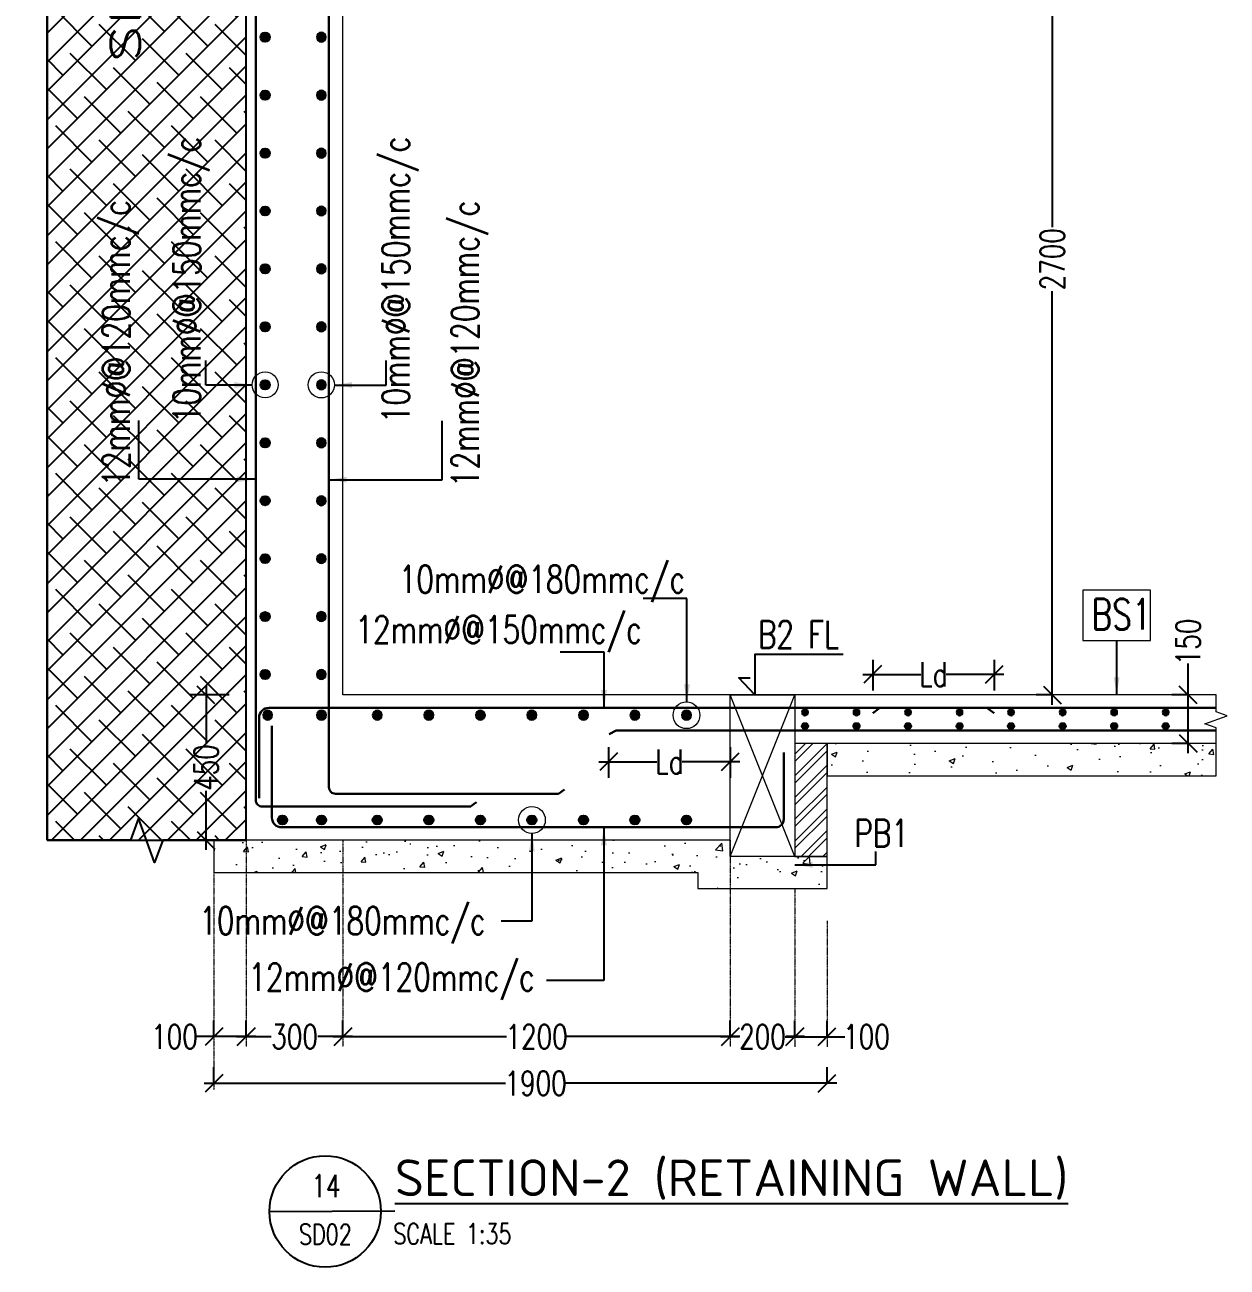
# Model space of a CAD drawing. Header units: millimetres. Extents: x -226110 to 125224, y -84 to 62581.
# Drawn here: x 38677 to 42402, y 18578 to 22427 of the extents above; entities that cross this region are included whole.
import ezdxf
from ezdxf.enums import TextEntityAlignment as Align

# ---------------------------------------------------------------- set-up
doc = ezdxf.new("R2010")
doc.units = ezdxf.units.MM
doc.linetypes.add('CENTER', pattern=[2, 1.25, -0.25, 0.25, -0.25])
for name, color, linetype, lineweight in [('Geo @ Reft. Bar', 21, 'Continuous', 30), ('Geo Hatch', 86, 'Continuous', 5), ('Geo-BOTM.HOR.DIR', 6, 'Continuous', 30), ('Geo-BOTM.VERT.DIR', 21, 'Continuous', 30), ('Geo-Dim  Sec & Plan', 250, 'Continuous', 25), ('Geo-PCC-PATT', 8, 'Continuous', 9), ('Geo-Rein Bar Main', 21, 'Continuous', 30), ('Geo-Sec Sml', 7, 'Continuous', 25), ('Geo-Section Line', 84, 'Continuous', 18), ('Geo-TEXT', 7, 'Continuous', 30), ('GRID LINE', 250, 'CENTER', 9)]:
    doc.layers.add(name, color=color, linetype=linetype, lineweight=lineweight)
doc.layers.add('Geo-Text 100', color=7, linetype='Continuous')
doc.layers.add('GEO-TITTLE HEAD', color=206, linetype='Continuous')
doc.styles.add('Geo T Arial', font='arial.ttf', dxfattribs={"width": 0.75})
doc.styles.add('Geo Txt Narr', font='simplex8.shx')
doc.styles.add('ISCOPEUR', font='isocpeur.ttf')
doc.styles.add('simplex', font='simplex.shx', dxfattribs={"width": 0.75})
doc.styles.get("Standard").update_dxf_attribs({"font": 'arial.ttf'})
doc.dimstyles.new('Geo1-30 Dim 100', dxfattribs={"dimtxt": 75, "dimasz": 55, "dimexe": 50, "dimexo": 0.2, "dimgap": 0.1, "dimtad": 0, "dimdec": 0, "dimdsep": 46, "dimtxsty": 'simplex', "dimblk": 'OBLIQUE', "dimcen": 5, "dimdle": 30, "dimclrd": 252, "dimclre": 252, "dimclrt": 34, "dimadec": 0, "dimazin": 0, "dimtfac": 1, "dimtdec": 0, "dimtmove": 0, "dimatfit": 3, "dimfxl": 100, "dimfxlon": 1, "dimlwd": -1, "dimlwe": -1, "dimarcsym": 0})

# ---------------------------------------------------------------- blocks, each defined once
blk = doc.blocks.new('*U400')
at = {"layer": 'Geo-BOTM.VERT.DIR', "lineweight": 25}
h = blk.add_hatch(color=256, dxfattribs=at)
h.dxf.hatch_style = 1
h.paths.add_polyline_path([(0, -0.08, 1), (0, 0.08, 1)])
blk.add_circle((0, 0), 0.08, dxfattribs=at)
blk = doc.blocks.new('*U402')
at = {"layer": 'Geo-Rein Bar Main', "xscale": 180, "yscale": 180, "zscale": 180, "rotation": 90}
blk.add_blockref('*U400', (0, 0), dxfattribs=at)
blk = doc.blocks.new('*U403')
at = {"color": 0, "linetype": 'ByBlock', "lineweight": -2, "transparency": 16777216, "rotation": 90}
for p in [(44443.8, 20686.3), (44443.8, 20506.8), (44443.8, 20327.3), (44443.8, 20147.8), (44443.8, 19968.3), (44443.8, 19788.7), (44443.8, 19609.2), (44443.8, 19429.7), (44443.8, 19250.2), (44443.8, 19070.6), (44443.8, 18891.1), (44443.8, 18711.6)]:
    blk.add_blockref('*U402', p, dxfattribs=at)
blk = doc.blocks.new('*U404')
at = {"layer": 'Geo-Rein Bar Main', "xscale": 180, "yscale": 180, "zscale": 180, "rotation": 90}
blk.add_blockref('*U400', (0, 0), dxfattribs=at)
blk = doc.blocks.new('*U405')
at = {"color": 0, "linetype": 'ByBlock', "lineweight": -2, "transparency": 16777216, "rotation": 90}
for p in [(44443.8, 20686.3), (44443.8, 20506.8), (44443.8, 20327.3), (44443.8, 20147.8), (44443.8, 19968.3), (44443.8, 19788.7), (44443.8, 19609.2), (44443.8, 19429.7), (44443.8, 19250.2), (44443.8, 19070.6), (44443.8, 18891.1), (44443.8, 18711.6)]:
    blk.add_blockref('*U404', p, dxfattribs=at)
blk = doc.blocks.new('_Oblique')
at = {"color": 0, "linetype": 'ByBlock', "lineweight": -2}
blk.add_line((-0.5, -0.5), (0.5, 0.5), dxfattribs=at)
blk = doc.blocks.new('*D412')
at = {"layer": 'Geo-Dim  Sec & Plan', "color": 252, "linetype": 'Continuous', "transparency": 16777216}
for p, q in [((42281.4, 20350.6), (42281.4, 20447.8)), ((42281.4, 20170.6), (42281.4, 20350.6))]:
    blk.add_line(p, q, dxfattribs=at)
at = {"layer": 'Geo-Dim  Sec & Plan', "color": 252, "transparency": 16777216}
for p, q in [((42281.4, 20350.6), (42231.4, 20350.6)), ((42281.4, 20200.6), (42231.4, 20200.6))]:
    blk.add_line(p, q, dxfattribs=at)
at = {"layer": 'Geo-Dim  Sec & Plan', "color": 252, "transparency": 16777216, "xscale": 55, "yscale": 55, "zscale": 55}
for p, rotation in [((42281.4, 20350.6), 90), ((42281.4, 20200.6), 270)]:
    blk.add_blockref('_Oblique', p, dxfattribs=dict(at, rotation=rotation))
at = {"layer": 'Geo-Dim  Sec & Plan', "color": 34, "transparency": 16777216, "insert": (42281.4, 20514.8), "char_height": 75, "attachment_point": 5, "rotation": 90, "style": 'simplex'}
blk.add_mtext('150', dxfattribs=at)
blk = doc.blocks.new('*D413')
at = {"layer": 'Geo-Dim  Sec & Plan', "color": 252, "linetype": 'Continuous', "transparency": 16777216}
for p, q in [((39238.5, 20380.6), (39238.5, 20198)), ((39238.5, 19870.6), (39238.5, 20053.2))]:
    blk.add_line(p, q, dxfattribs=at)
at = {"layer": 'Geo-Dim  Sec & Plan', "color": 252, "transparency": 16777216}
for p, q in [((39309.9, 20350.6), (39188.5, 20350.6)), ((39309.9, 19900.6), (39188.5, 19900.6))]:
    blk.add_line(p, q, dxfattribs=at)
at = {"layer": 'Geo-Dim  Sec & Plan', "color": 252, "transparency": 16777216, "xscale": 55, "yscale": 55, "zscale": 55}
for p, rotation in [((39238.5, 20350.6), 90), ((39238.5, 19900.6), 270)]:
    blk.add_blockref('_Oblique', p, dxfattribs=dict(at, rotation=rotation))
at = {"layer": 'Geo-Dim  Sec & Plan', "color": 34, "transparency": 16777216, "insert": (39238.5, 20125.6), "char_height": 75, "attachment_point": 5, "rotation": 90, "style": 'simplex'}
blk.add_mtext('450', dxfattribs=at)
blk = doc.blocks.new('*D414')
at = {"layer": 'Geo-Dim  Sec & Plan', "color": 252, "transparency": 16777216}
for p, q in [((40862.6, 19292.1), (40862.6, 19342.1)), ((41062.6, 19292.1), (41062.6, 19342.1))]:
    blk.add_line(p, q, dxfattribs=at)
at = {"layer": 'Geo-Dim  Sec & Plan', "color": 252, "linetype": 'Continuous', "transparency": 16777216}
for p, q in [((40832.6, 19292.1), (40890.2, 19292.1)), ((41092.6, 19292.1), (41035, 19292.1))]:
    blk.add_line(p, q, dxfattribs=at)
at = {"layer": 'Geo-Dim  Sec & Plan', "color": 252, "transparency": 16777216, "xscale": 55, "yscale": 55, "zscale": 55, "rotation": 180}
blk.add_blockref('_Oblique', (40862.6, 19292.1), dxfattribs=at)
at = {"layer": 'Geo-Dim  Sec & Plan', "color": 252, "transparency": 16777216, "xscale": 55, "yscale": 55, "zscale": 55}
blk.add_blockref('_Oblique', (41062.6, 19292.1), dxfattribs=at)
at = {"layer": 'Geo-Dim  Sec & Plan', "color": 34, "transparency": 16777216, "insert": (40962.6, 19292.1), "char_height": 75, "attachment_point": 5, "style": 'simplex'}
blk.add_mtext('200', dxfattribs=at)
blk = doc.blocks.new('*D415')
at = {"layer": 'Geo-Dim  Sec & Plan', "color": 252, "transparency": 16777216}
for p, q in [((39662.6, 19292.1), (39662.6, 19342.1)), ((40862.6, 19292.1), (40862.6, 19342.1))]:
    blk.add_line(p, q, dxfattribs=at)
at = {"layer": 'Geo-Dim  Sec & Plan', "color": 252, "linetype": 'Continuous', "transparency": 16777216}
for p, q in [((39632.6, 19292.1), (40168.8, 19292.1)), ((40892.6, 19292.1), (40356.5, 19292.1))]:
    blk.add_line(p, q, dxfattribs=at)
at = {"layer": 'Geo-Dim  Sec & Plan', "color": 252, "transparency": 16777216, "xscale": 55, "yscale": 55, "zscale": 55, "rotation": 180}
blk.add_blockref('_Oblique', (39662.6, 19292.1), dxfattribs=at)
at = {"layer": 'Geo-Dim  Sec & Plan', "color": 252, "transparency": 16777216, "xscale": 55, "yscale": 55, "zscale": 55}
blk.add_blockref('_Oblique', (40862.6, 19292.1), dxfattribs=at)
at = {"layer": 'Geo-Dim  Sec & Plan', "color": 34, "transparency": 16777216, "insert": (40262.6, 19292.1), "char_height": 75, "attachment_point": 5, "style": 'simplex'}
blk.add_mtext('1200', dxfattribs=at)
blk = doc.blocks.new('*D416')
at = {"layer": 'Geo-Dim  Sec & Plan', "color": 252, "transparency": 16777216}
for p, q in [((39262.6, 19292.1), (39262.6, 19342.1)), ((39362.6, 19292.1), (39362.6, 19342.1))]:
    blk.add_line(p, q, dxfattribs=at)
at = {"layer": 'Geo-Dim  Sec & Plan', "color": 252, "linetype": 'Continuous', "transparency": 16777216}
for p, q in [((39262.6, 19292.1), (39207.6, 19292.1)), ((39392.6, 19292.1), (39262.6, 19292.1))]:
    blk.add_line(p, q, dxfattribs=at)
at = {"layer": 'Geo-Dim  Sec & Plan', "color": 252, "transparency": 16777216, "xscale": 55, "yscale": 55, "zscale": 55, "rotation": 180}
blk.add_blockref('_Oblique', (39262.6, 19292.1), dxfattribs=at)
at = {"layer": 'Geo-Dim  Sec & Plan', "color": 252, "transparency": 16777216, "xscale": 55, "yscale": 55, "zscale": 55}
blk.add_blockref('_Oblique', (39362.6, 19292.1), dxfattribs=at)
at = {"layer": 'Geo-Dim  Sec & Plan', "color": 34, "transparency": 16777216, "insert": (39140.5, 19292.1), "char_height": 75, "attachment_point": 5, "style": 'simplex'}
blk.add_mtext('100', dxfattribs=at)
blk = doc.blocks.new('*D417')
at = {"layer": 'Geo-Dim  Sec & Plan', "color": 252, "linetype": 'Continuous', "transparency": 16777216}
for p, q in [((41860.6, 23080.6), (41860.6, 21799.8)), ((41860.6, 20320.6), (41860.6, 21601.4))]:
    blk.add_line(p, q, dxfattribs=at)
at = {"layer": 'Geo-Dim  Sec & Plan', "color": 252, "transparency": 16777216}
for p, q in [((41860.6, 23050.6), (41810.6, 23050.6)), ((41860.6, 20350.6), (41810.6, 20350.6))]:
    blk.add_line(p, q, dxfattribs=at)
at = {"layer": 'Geo-Dim  Sec & Plan', "color": 252, "transparency": 16777216, "xscale": 55, "yscale": 55, "zscale": 55}
for p, rotation in [((41860.6, 23050.6), 90), ((41860.6, 20350.6), 270)]:
    blk.add_blockref('_Oblique', p, dxfattribs=dict(at, rotation=rotation))
at = {"layer": 'Geo-Dim  Sec & Plan', "color": 34, "transparency": 16777216, "insert": (41860.6, 21700.6), "char_height": 75, "attachment_point": 5, "rotation": 90, "style": 'simplex'}
blk.add_mtext('2700', dxfattribs=at)
blk = doc.blocks.new('*D419')
at = {"layer": 'Geo-Dim  Sec & Plan', "color": 252, "transparency": 16777216}
for p, q in [((39362.6, 19292.1), (39362.6, 19342.1)), ((39662.6, 19292.1), (39662.6, 19342.1))]:
    blk.add_line(p, q, dxfattribs=at)
at = {"layer": 'Geo-Dim  Sec & Plan', "color": 252, "linetype": 'Continuous', "transparency": 16777216}
for p, q in [((39332.6, 19292.1), (39440.2, 19292.1)), ((39692.6, 19292.1), (39585, 19292.1))]:
    blk.add_line(p, q, dxfattribs=at)
at = {"layer": 'Geo-Dim  Sec & Plan', "color": 252, "transparency": 16777216, "xscale": 55, "yscale": 55, "zscale": 55, "rotation": 180}
blk.add_blockref('_Oblique', (39362.6, 19292.1), dxfattribs=at)
at = {"layer": 'Geo-Dim  Sec & Plan', "color": 252, "transparency": 16777216, "xscale": 55, "yscale": 55, "zscale": 55}
blk.add_blockref('_Oblique', (39662.6, 19292.1), dxfattribs=at)
at = {"layer": 'Geo-Dim  Sec & Plan', "color": 34, "transparency": 16777216, "insert": (39512.6, 19292.1), "char_height": 75, "attachment_point": 5, "style": 'simplex'}
blk.add_mtext('300', dxfattribs=at)
blk = doc.blocks.new('*D420')
at = {"layer": 'Geo-Dim  Sec & Plan', "color": 252, "transparency": 16777216}
for p, q in [((39262.6, 19147.6), (39262.6, 19197.6)), ((41162.6, 19147.6), (41162.6, 19197.6))]:
    blk.add_line(p, q, dxfattribs=at)
at = {"layer": 'Geo-Dim  Sec & Plan', "color": 252, "linetype": 'Continuous', "transparency": 16777216}
for p, q in [((39232.6, 19147.6), (40165.7, 19147.6)), ((41192.6, 19147.6), (40353.4, 19147.6))]:
    blk.add_line(p, q, dxfattribs=at)
at = {"layer": 'Geo-Dim  Sec & Plan', "color": 252, "transparency": 16777216, "xscale": 55, "yscale": 55, "zscale": 55, "rotation": 180}
blk.add_blockref('_Oblique', (39262.6, 19147.6), dxfattribs=at)
at = {"layer": 'Geo-Dim  Sec & Plan', "color": 252, "transparency": 16777216, "xscale": 55, "yscale": 55, "zscale": 55}
blk.add_blockref('_Oblique', (41162.6, 19147.6), dxfattribs=at)
at = {"layer": 'Geo-Dim  Sec & Plan', "color": 34, "transparency": 16777216, "insert": (40259.5, 19147.6), "char_height": 75, "attachment_point": 5, "style": 'simplex'}
blk.add_mtext('1900', dxfattribs=at)
blk = doc.blocks.new('GEO TITLE HEAD NAME')
at = {"layer": 'GEO-TITTLE HEAD'}
blk.add_line((-11.2, -0.15), (-0.11, -0.09), dxfattribs=at)
blk.add_circle((-6.27, -0.15), 4.93, dxfattribs=at)
at = {"layer": 'Geo-Sec Sml', "lineweight": 18, "ltscale": 0.1, "style": 'Geo T Arial'}
blk.add_attdef('WALL_SECTION', text='', height=3, dxfattribs=at).set_placement((-6.38, 3.46), align=Align.MIDDLE)
at = {"layer": 'Geo-Sec Sml', "color": 84, "style": 'Geo Txt Narr'}
blk.add_attdef('DRAWING-REF', text='', height=2.5, dxfattribs=at).set_placement((-6.38, -2.37), align=Align.MIDDLE)
at = {"layer": 'Geo-TEXT', "style": 'Geo T Arial'}
blk.add_attdef('%%ULAYOUT', (-0.1, 1.21), '', height=4, dxfattribs=at)
at = {"layer": 'Geo-TEXT'}
blk.add_attdef('SCALE', (-0.24, -3.03), '', height=2, dxfattribs=at)
blk = doc.blocks.new('*U398')
at = {"layer": 'Geo-BOTM.VERT.DIR', "lineweight": 25}
h = blk.add_hatch(color=256, dxfattribs=at)
h.dxf.hatch_style = 1
h.paths.add_polyline_path([(0.08, 0, 1), (-0.08, 0, 1)])
blk.add_circle((0, 0), 0.08, dxfattribs=at)
blk = doc.blocks.new('*U693')
at = {"layer": 'Geo-Section Line'}
for p, q in [((-0.1, 0), (0.1, 0.5)), ((0.1, 0), (-0.1, 0.5))]:
    blk.add_line(p, q, dxfattribs=at)
blk.add_lwpolyline([(-0.1, 0), (0.1, 0), (0.1, 0.5), (-0.1, 0.5)], close=True, dxfattribs=at)
blk = doc.blocks.new('*U401')
at = {"layer": 'Geo-BOTM.VERT.DIR', "lineweight": 25}
h = blk.add_hatch(color=256, dxfattribs=at)
h.dxf.hatch_style = 1
h.paths.add_polyline_path([(0.08, 0, 1), (-0.08, 0, 1)])
blk.add_circle((0, 0), 0.08, dxfattribs=at)
blk = doc.blocks.new('*D672')
at = {"layer": 'Geo-Dim  Sec & Plan', "color": 252, "transparency": 16777216}
for p, q in [((41062.6, 19291.9), (41062.6, 19341.9)), ((41162.6, 19291.9), (41162.6, 19341.9))]:
    blk.add_line(p, q, dxfattribs=at)
at = {"layer": 'Geo-Dim  Sec & Plan', "color": 252, "linetype": 'Continuous', "transparency": 16777216}
for p, q in [((41032.6, 19291.9), (41162.6, 19291.9)), ((41162.6, 19291.9), (41217.6, 19291.9))]:
    blk.add_line(p, q, dxfattribs=at)
at = {"layer": 'Geo-Dim  Sec & Plan', "color": 252, "transparency": 16777216, "xscale": 55, "yscale": 55, "zscale": 55, "rotation": 180}
blk.add_blockref('_Oblique', (41062.6, 19291.9), dxfattribs=at)
at = {"layer": 'Geo-Dim  Sec & Plan', "color": 252, "transparency": 16777216, "xscale": 55, "yscale": 55, "zscale": 55}
blk.add_blockref('_Oblique', (41162.6, 19291.9), dxfattribs=at)
at = {"layer": 'Geo-Dim  Sec & Plan', "color": 34, "transparency": 16777216, "insert": (41284.7, 19291.9), "char_height": 75, "attachment_point": 5, "style": 'simplex'}
blk.add_mtext('100', dxfattribs=at)
blk = doc.blocks.new('*D673')
at = {"layer": 'Geo-Dim  Sec & Plan', "color": 252, "transparency": 16777216}
for p, q in [((41303.9, 20459.6), (41303.9, 20364.3)), ((41680.8, 20459.6), (41680.8, 20364.3))]:
    blk.add_line(p, q, dxfattribs=at)
at = {"layer": 'Geo-Dim  Sec & Plan', "color": 252, "linetype": 'Continuous', "transparency": 16777216}
for p, q in [((41273.9, 20414.3), (41453.4, 20414.3)), ((41710.8, 20414.3), (41531.3, 20414.3))]:
    blk.add_line(p, q, dxfattribs=at)
at = {"layer": 'Geo-Dim  Sec & Plan', "color": 252, "transparency": 16777216, "xscale": 55, "yscale": 55, "zscale": 55, "rotation": 180}
blk.add_blockref('_Oblique', (41303.9, 20414.3), dxfattribs=at)
at = {"layer": 'Geo-Dim  Sec & Plan', "color": 252, "transparency": 16777216, "xscale": 55, "yscale": 55, "zscale": 55}
blk.add_blockref('_Oblique', (41680.8, 20414.3), dxfattribs=at)
at = {"layer": 'Geo-Dim  Sec & Plan', "color": 34, "transparency": 16777216, "insert": (41492.4, 20414.3), "char_height": 75, "attachment_point": 5, "style": 'simplex'}
blk.add_mtext('Ld', dxfattribs=at)
blk = doc.blocks.new('*D781')
at = {"layer": 'Geo-Dim  Sec & Plan', "color": 252, "transparency": 16777216}
for p, q in [((40485.7, 20189.1), (40485.7, 20093.8)), ((40862.6, 20189.1), (40862.6, 20093.8))]:
    blk.add_line(p, q, dxfattribs=at)
at = {"layer": 'Geo-Dim  Sec & Plan', "color": 252, "linetype": 'Continuous', "transparency": 16777216}
for p, q in [((40455.7, 20143.8), (40635.2, 20143.8)), ((40892.6, 20143.8), (40713.1, 20143.8))]:
    blk.add_line(p, q, dxfattribs=at)
at = {"layer": 'Geo-Dim  Sec & Plan', "color": 252, "transparency": 16777216, "xscale": 55, "yscale": 55, "zscale": 55, "rotation": 180}
blk.add_blockref('_Oblique', (40485.7, 20143.8), dxfattribs=at)
at = {"layer": 'Geo-Dim  Sec & Plan', "color": 252, "transparency": 16777216, "xscale": 55, "yscale": 55, "zscale": 55}
blk.add_blockref('_Oblique', (40862.6, 20143.8), dxfattribs=at)
at = {"layer": 'Geo-Dim  Sec & Plan', "color": 34, "transparency": 16777216, "insert": (40674.2, 20143.8), "char_height": 75, "attachment_point": 5, "style": 'simplex'}
blk.add_mtext('Ld', dxfattribs=at)

msp = doc.modelspace()

# ---------------------------------------------------------------- hatches: boundary and pattern name
at = {"transparency": 33554610}
h = msp.add_hatch(dxfattribs=at)
h.set_pattern_fill('ANSI38', color=250, scale=20)
h.paths.add_polyline_path([(38745.5, 19900.6), (39362.6, 19900.6), (39362.6, 27150.6), (38745.5, 27150.6)])
at = {"layer": 'Geo Hatch'}
h = msp.add_hatch(dxfattribs=at)
h.set_pattern_fill('ANSI32', color=256, scale=5)
h.set_pattern_definition([(45, (-26648.007, -26866.087), (-33.67596, 33.67596), []), (45, (-26625.556, -26866.087), (-33.67596, 33.67596), [])])
h.paths.add_polyline_path([(41162.6, 20200.6), (41062.6, 20200.6), (41062.6, 19850.6), (41162.6, 19850.6)])
at = {"layer": 'Geo-PCC-PATT'}
h = msp.add_hatch(dxfattribs=at)
h.set_pattern_fill('AR-CONC', color=256)
h.paths.add_polyline_path([(42368, 20200.6), (41162.6, 20200.6), (41162.6, 20100.6), (42368, 20100.6)])
h = msp.add_hatch(dxfattribs=at)
h.set_pattern_fill('AR-CONC', color=256)
h.paths.add_polyline_path([(41162.6, 19850.6), (40862.6, 19850.6), (40862.6, 19900.6), (39262.6, 19900.6), (39262.6, 19800.6), (40762.6, 19800.6), (40762.6, 19750.6), (41162.6, 19750.6)])

# ---------------------------------------------------------------- linework, layer by layer
at = {"color": 250, "transparency": 33554610}
for points in [[(38745.5, 19900.6), (38745.5, 23350.6), (38676.8, 23375.6), (38814.2, 23425.6), (38745.5, 23450.6), (38745.5, 27150.6)], [(39362.6, 19900.6), (39104, 19900.6), (39079, 19831.9), (39029, 19969.3), (39004, 19900.6), (38745.5, 19900.6)]]:
    msp.add_lwpolyline(points, dxfattribs=at)
msp.add_lwpolyline([(38745.5, 19900.6), (39362.6, 19900.6), (39362.6, 27150.6), (38745.5, 27150.6)], close=True, dxfattribs=at)
at = {"color": 1}
msp.add_lwpolyline([(41212.1, 20475.6), (40938.3, 20475.6), (40938.3, 20350.6), (40889.5, 20403.5), (40924.2, 20403.5)], dxfattribs=at)
at = {"layer": 'Geo @ Reft. Bar', "ltscale": 750}
for points in [[(40076.5, 20018.2), (40057.9, 20004.6), (39412.6, 20004.6, -0.414214), (39392.6, 20024.6), (39392.6, 27090.6, -0.414214), (39412.6, 27110.6), (39564.9, 27110.6)], [(39450, 27082.7), (39599.1, 27082.7, -0.414214), (39619.1, 27062.7), (39619.1, 20064.6, 0.414214), (39639.1, 20044.6), (40330.3, 20044.6), (40348.8, 20058.2)]]:
    msp.add_lwpolyline(points, format="xyb", dxfattribs=at)
at = {"layer": 'Geo-BOTM.HOR.DIR'}
for points in [[(41680.8, 20294.3), (41658.1, 20310.6), (39432.6, 20310.6, 0.414214), (39402.6, 20280.6), (39402.6, 20031.2)], [(41028.4, 20172.8), (41028.4, 19965.6, -0.414214), (41003.4, 19940.6), (39472.6, 19940.6, -0.414214), (39442.6, 19970.6), (39442.6, 20255.4)]]:
    msp.add_lwpolyline(points, format="xyb", dxfattribs=at)
msp.add_lwpolyline([(42368, 20240.6), (40509.5, 20240.6), (40487.2, 20229.1)], dxfattribs=at)
at = {"layer": 'Geo-Rein Bar Main'}
msp.add_lwpolyline([(42368, 20310.6), (41326.6, 20310.6), (41303.9, 20294.3)], dxfattribs=at)
at = {"layer": 'Geo-Section Line'}
for p, q in [((39362.6, 19900.6), (39362.6, 27150.6)), ((39662.6, 20350.6), (39662.6, 23050.6)), ((42368, 20350.6), (39662.6, 20350.6)), ((42368, 20200.6), (41162.6, 20200.6))]:
    msp.add_line(p, q, dxfattribs=at)
for points in [[(42165, 20675.7), (41955, 20675.7), (41955, 20519.2), (42165, 20519.2)], [(41162.6, 20200.6), (41062.6, 20200.6), (41062.6, 19850.6), (41162.6, 19850.6)], [(42368, 20200.6), (41162.6, 20200.6), (41162.6, 20100.6), (42368, 20100.6)], [(41162.6, 19850.6), (40862.6, 19850.6), (40862.6, 19900.6), (39262.6, 19900.6), (39262.6, 19800.6), (40762.6, 19800.6), (40762.6, 19750.6), (41162.6, 19750.6)]]:
    msp.add_lwpolyline(points, close=True, dxfattribs=at)
msp.add_lwpolyline([(42368, 20200.6), (42368, 20248.8), (42333.6, 20261.3), (42402.3, 20286.3), (42368, 20298.8), (42368, 20350.6)], dxfattribs=at)
for centre, radius in [((39421.3, 21311.5), 40.3), ((39595.5, 21311.5), 40.6), ((40727, 20287.9), 41.6), ((40248, 19963.3), 41.6)]:
    msp.add_circle(centre, radius, dxfattribs=at)
at = {"layer": 'GRID LINE', "ltscale": 2}
for points in [[(39362.6, 19900.6), (39362.6, 19260.5)], [(39662.6, 19900.6), (39662.6, 19260.5)], [(40862.6, 19900.6), (40862.6, 19260.5)], [(39262.6, 19800.6), (39262.6, 19127.1)], [(41062.6, 19750.6), (41062.6, 19260.5)], [(41162.6, 19650.6), (41162.6, 19260.5)]]:
    msp.add_lwpolyline(points, dxfattribs=at)

# ---------------------------------------------------------------- block references
msp.add_blockref('*U405', (-5022.5, 1702.3))
at = {"xscale": -1}
msp.add_blockref('*U403', (84039.3, 1702.3), dxfattribs=at)
at = {"layer": 'Geo-Rein Bar Main', "rotation": 180}
for name, p, xscale, yscale, zscale in [('*U400', (39595.5, 22388.7), -180, 180, 180), ('*U398', (39429.2, 20287.9), -180, 180, 180), ('*U398', (39596, 20287.9), -180, 180, 180), ('*U398', (39768.9, 20287.9), -180, 180, 180), ('*U398', (39928.6, 20287.9), -180, 180, 180), ('*U398', (40088.3, 20287.9), -180, 180, 180), ('*U398', (40248, 20287.9), -180, 180, 180), ('*U398', (40407.6, 20287.9), -180, 180, 180), ('*U398', (40567.3, 20287.9), -180, 180, 180), ('*U398', (40727, 20287.9), -180, 180, 180), ('*U398', (41094.1, 20296.9), -120, 120, 120), ('*U398', (41253.8, 20296.9), -120, 120, 120), ('*U398', (41413.5, 20296.9), -120, 120, 120), ('*U398', (41573.1, 20296.9), -120, 120, 120), ('*U398', (41732.8, 20296.9), -120, 120, 120), ('*U398', (41892.5, 20296.9), -120, 120, 120), ('*U398', (42052.2, 20296.9), -120, 120, 120), ('*U398', (42211.8, 20296.9), -120, 120, 120)]:
    msp.add_blockref(name, p, dxfattribs=dict(at, xscale=xscale, yscale=yscale, zscale=zscale))
at = {"layer": 'Geo-Rein Bar Main'}
for name, p, xscale, yscale, zscale in [('*U398', (41094.1, 20254.2), 120, 120, 120), ('*U398', (41253.8, 20254.2), 120, 120, 120), ('*U398', (41413.5, 20254.2), 120, 120, 120), ('*U398', (41573.1, 20254.2), 120, 120, 120), ('*U398', (41732.8, 20254.2), 120, 120, 120), ('*U398', (41892.5, 20254.2), 120, 120, 120), ('*U398', (42052.2, 20254.2), 120, 120, 120), ('*U398', (42211.8, 20254.2), 120, 120, 120), ('*U401', (39474.9, 19963.3), 180, 180, 180), ('*U398', (39596, 19963.3), 180, 180, 180), ('*U398', (39768.9, 19963.3), 180, 180, 180), ('*U398', (39928.6, 19963.3), 180, 180, 180), ('*U398', (40088.3, 19963.3), 180, 180, 180), ('*U398', (40248, 19963.3), 180, 180, 180), ('*U398', (40407.6, 19963.3), 180, 180, 180), ('*U398', (40567.3, 19963.3), 180, 180, 180), ('*U398', (40727, 19963.3), 180, 180, 180)]:
    msp.add_blockref(name, p, dxfattribs=dict(at, xscale=xscale, yscale=yscale, zscale=zscale))
at = {"layer": 'Geo-Section Line', "xscale": -1000, "yscale": 1000, "zscale": 1000}
msp.add_blockref('*U693', (40962.6, 19850.6), dxfattribs=at)
at = {"layer": 'GEO-TITTLE HEAD'}
ref = msp.add_blockref('GEO TITLE HEAD NAME', (39826.9, 18755.6), dxfattribs=dict(at, xscale=35, yscale=35, zscale=35))
ref.add_attrib('%%ULAYOUT', '%%uSECTION-2 (RETAINING WALL)', (39823.5, 18798), dxfattribs={"color": 7, "ltscale": 0.5, "height": 113.75, "style": 'ISCOPEUR'})
ref.add_attrib('SCALE', 'SCALE 1:35', (39818.5, 18649.7), dxfattribs={"color": 7, "ltscale": 0.5, "height": 63, "style": 'simplex', "width": 0.75})
ref.add_attrib('DRAWING-REF', 'SD02', dxfattribs={"color": 1, "ltscale": 0.5, "height": 63, "style": 'simplex', "width": 0.75}).set_placement((39608, 18679.2), align=Align.MIDDLE)
ref.add_attrib('WALL_SECTION', '14', (39564.9, 18794.4), dxfattribs={"color": 1, "lineweight": 18, "ltscale": 0.1, "height": 70, "style": 'simplex', "width": 0.75})

# ---------------------------------------------------------------- texts
at = {"color": 2, "transparency": 33554610, "style": 'simplex', "width": 1.5}
msp.add_text('SELF STANDING CUT', height=90, rotation=90, dxfattribs=at).set_placement((39033.4, 22310.4))
at = {"color": 7, "lineweight": 20, "ltscale": 2000, "style": 'simplex', "width": 0.75}
for s, p in [('10mm%%C@150mmc/c', (39220.9, 21192.7)), ('10mm%%C@150mmc/c', (39868.7, 21192.7)), ('12mm%%C@120mmc/c', (39002.1, 20996.2)), ('12mm%%C@120mmc/c', (40083.8, 20994.8))]:
    msp.add_text(s, height=85, rotation=90, dxfattribs=at).set_placement(p)
for s, p in [('10mm%%C@180mmc/c', (39835.3, 20666.9)), ('12mm%%C@150mmc/c', (39700.9, 20511.1)), ('B2 FL', (40948, 20495.8)), ('PB1', (41246.7, 19879.8)), ('10mm%%C@180mmc/c', (39217, 19608.9)), ('12mm%%C@120mmc/c', (39369.3, 19434.3))]:
    msp.add_text(s, height=85, dxfattribs=at).set_placement(p)
at = {"layer": 'Geo-Text 100', "style": 'simplex', "width": 0.75}
msp.add_text('BS1', height=95, dxfattribs=at).set_placement((41981.7, 20553.1, 0))

# ---------------------------------------------------------------- dimensions: what is measured, and where the dimension line sits
at = {"layer": 'Geo-Dim  Sec & Plan'}
for base, p1, p2, angle, picture, middle in [((41860.6, 23050.6), (41860.6, 20350.6), (41860.6, 23050.6), 90, '*D417', (41860.6, 21700.6)), ((39262.6, 19292.1), (39362.6, 19292.1), (39262.6, 19292.1), 180, '*D416', (39140.5, 19292.1)), ((39662.6, 19292.1), (39362.6, 19292.1), (39662.6, 19292.1), 0, '*D419', (39512.6, 19292.1)), ((39662.6, 19292.1), (40862.6, 19292.1), (39662.6, 19292.1), 180, '*D415', (40262.6, 19292.1)), ((40862.6, 19292.1), (41062.6, 19292.1), (40862.6, 19292.1), 180, '*D414', (40962.6, 19292.1)), ((41162.6, 19291.9), (41062.6, 19291.9), (41162.6, 19291.9), 0, '*D672', (41284.7, 19291.9))]:
    dim = msp.add_linear_dim(base=base, p1=p1, p2=p2, angle=angle, dimstyle='Geo1-30 Dim 100', dxfattribs=at)
    dim.commit()
    dim.dimension.update_dxf_attribs({"geometry": picture, "text_midpoint": middle})
for base, p1, p2, angle, picture, middle in [((42281.4, 20350.6), (42281.4, 20200.6), (42281.4, 20350.6), 90, '*D412', (42281.4, 20514.8)), ((39238.5, 19900.6), (39310.1, 20350.6), (39310.1, 19900.6), 90, '*D413', (39238.5, 20125.6)), ((39262.6, 19147.6), (41162.6, 19147.6), (39262.6, 19147.6), 180, '*D420', (40259.5, 19147.6))]:
    dim = msp.add_linear_dim(base=base, p1=p1, p2=p2, angle=angle, dimstyle='Geo1-30 Dim 100', dxfattribs=at)
    dim.commit()
    dim.dimension.update_dxf_attribs({"geometry": picture, "text_midpoint": middle, "dimtype": 160})
for base, p1, p2, picture, middle in [((41303.9, 20414.3), (41680.8, 20459.8), (41303.9, 20459.8), '*D673', (41492.4, 20414.3)), ((40485.7, 20143.8), (40862.6, 20189.3), (40485.7, 20189.3), '*D781', (40674.2, 20143.8))]:
    dim = msp.add_linear_dim(base=base, p1=p1, p2=p2, angle=180, text='Ld', dimstyle='Geo1-30 Dim 100', dxfattribs=at)
    dim.commit()
    dim.dimension.update_dxf_attribs({"geometry": picture, "text_midpoint": middle, "dimtype": 160})

# ---------------------------------------------------------------- leaders
for points in [[(39381, 21311), (39237.6, 21311), (39237.6, 21386.5)], [(39635.9, 21311), (39796.5, 21311), (39796.5, 21386.5)], [(39390.2, 21019), (39030.3, 21019), (39030.3, 21200.9)], [(39619.1, 21017.6), (39970.1, 21017.6), (39970.1, 21199.5)], [(40728.5, 20328.7), (40728.5, 20649.3), (40592.4, 20649.3)], [(42060, 20350.6), (42060, 20519.2)], [(40471.6, 20310.6), (40471.6, 20483.4), (40335.4, 20483.4)], [(40470.9, 19939.8), (40470.9, 19466.4), (40293.5, 19466.4)], [(40248, 19921.7), (40248, 19649.6), (40152.4, 19649.6)], [(41062.6, 19824.6), (41313.6, 19824.6), (41313.6, 19866.1)]]:
    msp.add_leader(points, dimstyle='Geo1-30 Dim 100')

doc.saveas('drawing.dxf')
